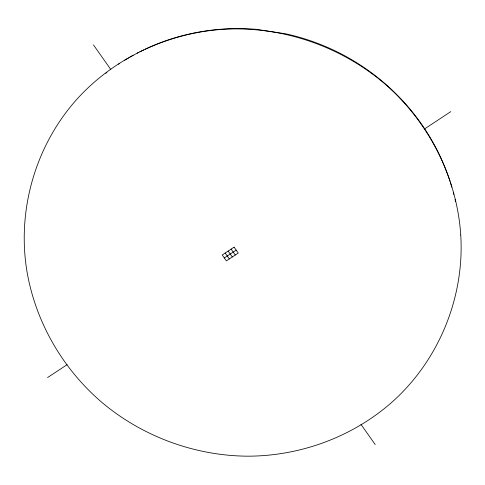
<?xml version="1.0" encoding="UTF-8"?>
<svg xmlns="http://www.w3.org/2000/svg" width="485" height="485" viewBox="0 0 485 485"><rect width="100%" height="100%" fill="white"/><g stroke="black" fill="none" stroke-linecap="round" stroke-linejoin="round"><path stroke-width="0.73" d="M224.306 257.929L236.177 250.096M47.585 377.548L67.16 364.641M424.533 128.949L450.808 111.623M257.147 29.458L285.604 33.792A218.589 211.563 22.8 0 1 450.062 181.42M228.144 251.066L232.315 256.971M225.179 253.031L229.35 258.923M93.472 44.911L110.816 69.525M360.979 424.375L375.226 444.587M231.115 249.102L235.286 255.013M450.516 182.851A218.589 211.563 22.8 0 1 451.832 187.174M453.251 192.242A218.589 211.563 22.8 0 1 453.821 194.424M455.051 199.523A218.589 211.563 22.8 0 1 455.542 201.712M105.785 73.344A217.723 210.775 22.8 0 1 106.961 72.435M118.479 64.226A217.723 210.775 22.8 0 1 119.722 63.408M124.766 60.219A217.723 210.775 22.8 0 1 128.616 57.915M129.913 57.163A217.723 210.775 22.8 0 1 133.181 55.32M137.152 53.186A217.723 210.775 22.8 0 1 138.486 52.489M139.825 51.81A217.723 210.775 22.8 0 1 143.875 49.809M145.233 49.167A217.723 210.775 22.8 0 1 257.147 29.409M460.75 234.995C464.642 297.596 438.64 360.834 391.662 402.429C352.255 437.058 300.239 456.076 247.865 456.179C195.455 455.87 143.687 436.979 103.299 403.593C63.153 369.867 35.272 322.034 26.766 270.212C16.884 208.605 36.236 143.445 78.497 97.473C116.782 56.145 171.52 31.64 227.671 29.064C285.847 26.869 344.095 47.821 387.691 86.372C429.849 124.281 457.003 178.292 460.75 234.995M234.091 247.138L222.221 254.989L226.392 260.875L238.262 253.049L234.091 247.138"/></g></svg>
